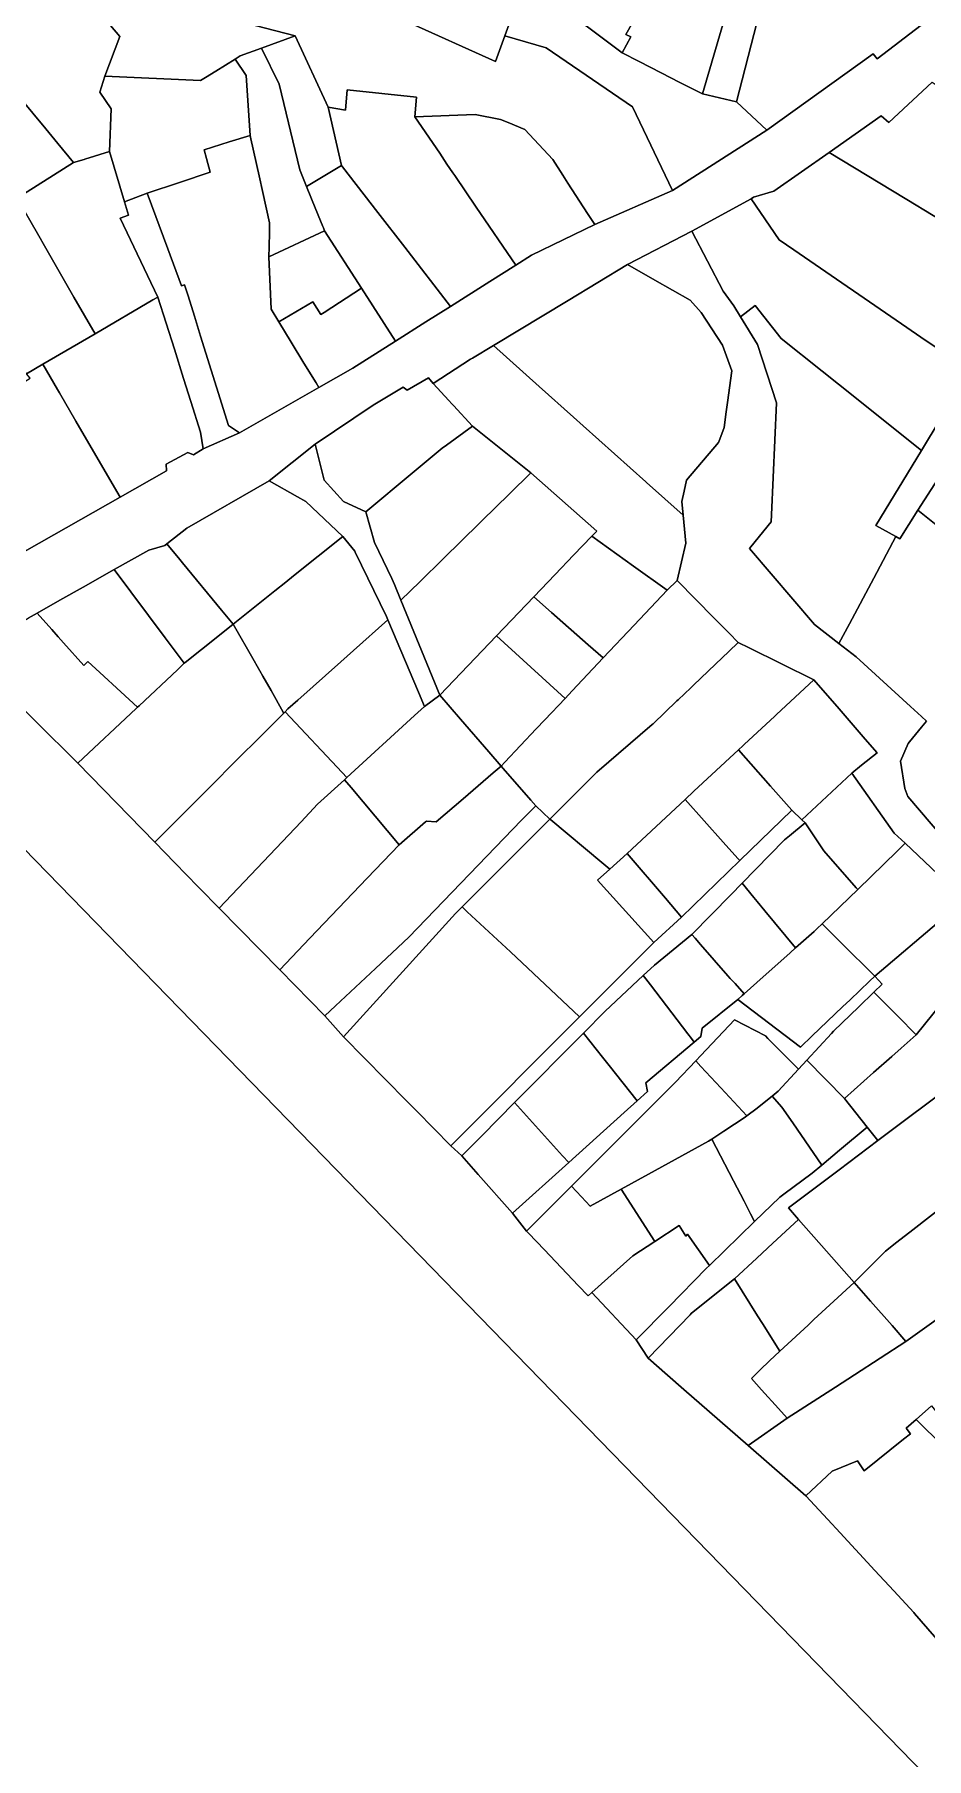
# Model space of a CAD drawing. Header units: inches. Extents: x 469449 to 472390, y 1000542 to 1004361.
# Drawn here: x 470976.1 to 471127.1, y 1001167.9 to 1001459.7 of the extents above; entities that cross this region are included whole.
import ezdxf

# ---------------------------------------------------------------- set-up
doc = ezdxf.new("R2010")
doc.units = ezdxf.units.IN
doc.header["$MEASUREMENT"] = 0
doc.layers.add('Gulele_10_07_New_Parcel', color=7, linetype='Continuous')

msp = doc.modelspace()

# ---------------------------------------------------------------- linework, layer by layer
at = {"layer": 'Gulele_10_07_New_Parcel'}
for points in [[(471342.89, 1000998.27), (471292.88, 1001049.45), (471210.78, 1001089.93), (471165.4, 1001125.5), (470872.58, 1001426.49), (470760.13, 1001545.32)], [(471063.44, 1001465.69), (471075.58, 1001456.53), (471078.44, 1001455.08), (471082.16, 1001453.18), (471085.35, 1001451.56), (471089.17, 1001449.61), (471094.92, 1001448.29), (471100.02, 1001443.48), (471084.09, 1001433.26), (471077.3, 1001447.43), (471062.71, 1001457.38), (471055.71, 1001459.46), (471059.48, 1001469.92)], [(471003.47, 1001463.79), (471020.25, 1001459.44), (471014.57, 1001457.36), (471010.97, 1001456.04), (471010.09, 1001455.49), (471006.8, 1001453.46), (471005.06, 1001452.38), (471004.26, 1001451.89), (470988.06, 1001452.6), (470990.59, 1001459.31), (470982.64, 1001468.76)], [(471100.35, 1001469.38), (471094.92, 1001448.29), (471089.17, 1001449.61), (471094.22, 1001467.02)], [(471038.84, 1001461.96), (471054.14, 1001455.08), (471055.71, 1001459.46), (471062.71, 1001457.38), (471077.3, 1001447.43), (471084.09, 1001433.26), (471070.92, 1001427.52), (471069.72, 1001429.37), (471066.4, 1001434.52), (471065.53, 1001435.87), (471063.83, 1001438.51), (471059.11, 1001443.6), (471056.27, 1001444.77), (471054.97, 1001445.3), (471050.7, 1001446.13), (471040.51, 1001445.72), (471040.8, 1001449.08), (471029.03, 1001450.28), (471028.74, 1001446.84), (471025.84, 1001447.38), (471020.25, 1001459.44), (471003.47, 1001463.79)], [(470974.83, 1001372.38), (470990.62, 1001381.37), (470998.46, 1001385.83), (470998.42, 1001386.95), (471002.11, 1001388.9), (471003.02, 1001388.52), (471004.68, 1001389.56), (471010.85, 1001392.25), (471024.27, 1001399.91), (471030.03, 1001403.2), (471031.7, 1001404.25), (471037.24, 1001407.76), (471042.38, 1001411.01), (471046.54, 1001413.64), (471053.19, 1001417.85), (471057.57, 1001420.62), (471060.23, 1001422.3), (471070.92, 1001427.52), (471084.09, 1001433.26), (471100.02, 1001443.48), (471118.04, 1001456.41), (471118.7, 1001455.54), (471126.16, 1001461.22)], [(471128.03, 1001451.62), (471120.68, 1001444.74), (471119.4, 1001445.87), (471110.61, 1001439.71), (471101.23, 1001433.14), (471097.8, 1001432.11), (471097.37, 1001431.87), (471087.34, 1001426.38), (471076.45, 1001420.72), (471066.42, 1001414.67), (471053.78, 1001407.04), (471050.26, 1001404.91), (471049.93, 1001404.7), (471043.58, 1001400.6), (471042.8, 1001401.56), (471039.18, 1001399.49), (471038.54, 1001399.95), (471033.45, 1001396.94), (471023.64, 1001390.31), (471015.83, 1001384.12), (471001.94, 1001376.13), (470998.54, 1001373.44), (470998.19, 1001373.16), (470995.49, 1001372.4), (470989.63, 1001369.1), (470984.4, 1001366.14), (470980.46, 1001363.92), (470976.58, 1001361.72), (470975.05, 1001360.86)], [(471134.45, 1001312.37), (471123.43, 1001322.79), (471121.6, 1001324.51), (471114.43, 1001334.63), (471116.08, 1001335.98), (471118.69, 1001338.11), (471116.7, 1001340.41), (471112.27, 1001345.52), (471108, 1001350.46), (471097.05, 1001355.86), (471095.2, 1001356.77), (471093.67, 1001358.32), (471091.15, 1001360.87), (471084.88, 1001367.23), (471086.33, 1001373.6), (471085.88, 1001378.3), (471085.66, 1001380.6), (471086.05, 1001382.35), (471086.47, 1001384.24), (471091.84, 1001390.59), (471091.93, 1001390.7), (471092.81, 1001393.17), (471093.18, 1001395.82), (471093.39, 1001397.36), (471094.12, 1001402.72), (471092.53, 1001407.11), (471088.96, 1001412.62), (471087.08, 1001414.71), (471081.09, 1001418.1), (471076.45, 1001420.72), (471087.34, 1001426.38), (471092.64, 1001416.2), (471094.48, 1001413.72), (471095.6, 1001411.88), (471098.44, 1001407.21), (471101.7, 1001397.33), (471100.83, 1001378.35), (471100.78, 1001377.17), (471098.09, 1001373.87), (471097.1, 1001372.67), (471108.13, 1001359.79), (471112.23, 1001356.6), (471115.13, 1001354.35), (471124.37, 1001345.91), (471126.23, 1001344.22), (471127.07, 1001343.45), (471126.21, 1001342.41), (471124.18, 1001339.93), (471123.95, 1001339.65), (471122.68, 1001336.68), (471123.38, 1001332.04), (471123.88, 1001330.7), (471133.43, 1001319.52)], [(471127.07, 1001343.45), (471126.23, 1001344.22), (471124.37, 1001345.91), (471115.13, 1001354.35), (471112.23, 1001356.6), (471114.02, 1001359.95), (471118.14, 1001367.67), (471121.88, 1001374.68), (471122.52, 1001374.33), (471125.61, 1001379.14), (471128.69, 1001376.7)], [(470971.56, 1001348.19), (470976.31, 1001343.48), (470983.5, 1001336.37), (470996.5, 1001322.98), (470999.9, 1001319.47), (471003.84, 1001315.42), (471004.07, 1001315.19), (471007.38, 1001311.8), (471017.63, 1001301.37), (471025.29, 1001293.56), (471028.42, 1001290.04), (471039.08, 1001279.21), (471040.81, 1001277.45), (471046.59, 1001271.58), (471048.45, 1001269.87), (471051.2, 1001266.76), (471057.02, 1001260.2), (471059.4, 1001257.17), (471059.74, 1001256.81), (471062.42, 1001253.99), (471068.15, 1001247.94), (471069.8, 1001246.2), (471070.44, 1001246.77), (471077.96, 1001238.75), (471079.97, 1001235.64), (471083.26, 1001232.76), (471086, 1001230.37), (471090.36, 1001226.55), (471096.87, 1001220.85), (471106.63, 1001212.34), (471110.34, 1001208.33), (471112.42, 1001206.09), (471118.29, 1001199.74), (471121.5, 1001196.26), (471124.9, 1001192.59), (471125.04, 1001192.44), (471130.67, 1001185.93)], [(471133.43, 1001319.52), (471123.88, 1001330.7), (471123.38, 1001332.04), (471122.68, 1001336.68), (471123.95, 1001339.65), (471124.18, 1001339.93), (471126.21, 1001342.41), (471127.07, 1001343.45)], [(471127.9, 1001227.59), (471125.28, 1001225.27), (471123.61, 1001223.79), (471124.35, 1001222.87), (471123.18, 1001221.93), (471116.51, 1001216.57), (471115.38, 1001218.27), (471111.07, 1001216.5), (471106.63, 1001212.34), (471096.87, 1001220.85), (471103.49, 1001225.51), (471111.64, 1001230.77), (471114.86, 1001232.85), (471123.58, 1001238.48), (471135.79, 1001247.22)]]:
    msp.add_lwpolyline(points, dxfattribs=at)
for points in [[(471089.32, 1001475.72), (471083.95, 1001466.19), (471083.18, 1001466.54), (471080.71, 1001467.68), (471076.2, 1001459.68), (471077.03, 1001459.27), (471075.58, 1001456.53), (471063.44, 1001465.69), (471071.03, 1001481.52), (471072.62, 1001484.83), (471076.15, 1001482.9)], [(471055.71, 1001459.46), (471054.14, 1001455.08), (471038.84, 1001461.96), (471042.92, 1001471.58), (471044.73, 1001475.87), (471045.51, 1001477.7), (471061.82, 1001472.35), (471059.48, 1001469.92)], [(471094.22, 1001467.02), (471089.17, 1001449.61), (471085.35, 1001451.56), (471082.16, 1001453.18), (471078.44, 1001455.08), (471075.58, 1001456.53), (471077.03, 1001459.27), (471076.2, 1001459.68), (471080.71, 1001467.68), (471083.18, 1001466.54), (471083.95, 1001466.19), (471089.32, 1001475.72), (471094.79, 1001472.73), (471094.55, 1001471.83)], [(470984.53, 1001438.52), (470982.77, 1001437.97), (470980.1, 1001441.21), (470978.07, 1001443.67), (470971.19, 1001451.99), (470966.14, 1001458.11), (470982.64, 1001468.76), (470990.59, 1001459.31), (470988.06, 1001452.6), (470987.19, 1001449.9), (470989.14, 1001447.09), (470988.85, 1001439.87), (470984.68, 1001438.57)], [(471126.16, 1001461.22), (471118.7, 1001455.54), (471118.04, 1001456.41), (471100.02, 1001443.48), (471094.92, 1001448.29), (471100.35, 1001469.38), (471117.83, 1001467.48), (471118.03, 1001467.33), (471119.58, 1001466.16), (471123.73, 1001463.04), (471124.09, 1001462.77), (471125.14, 1001461.98)], [(470972.19, 1001431.34), (470965.52, 1001427.16), (470963.19, 1001430.61), (470951.12, 1001448.4), (470966.14, 1001458.11), (470971.19, 1001451.99), (470978.07, 1001443.67), (470980.1, 1001441.21), (470982.77, 1001437.97), (470973.19, 1001431.97)], [(471014.57, 1001457.36), (471020.25, 1001459.44), (471025.84, 1001447.38), (471028.09, 1001437.48), (471022.15, 1001433.96), (471021.01, 1001436.73), (471017.53, 1001451.28)], [(471011.96, 1001452.74), (471012.62, 1001442.58), (471009.09, 1001441.47), (471004.85, 1001440.15), (471005.23, 1001438.7), (471005.85, 1001436.39), (471000.66, 1001434.63), (470995.23, 1001432.79), (470991.36, 1001431.36), (470988.85, 1001439.87), (470989.14, 1001447.09), (470987.19, 1001449.9), (470988.06, 1001452.6), (471004.26, 1001451.89), (471005.06, 1001452.38), (471006.8, 1001453.46), (471010.09, 1001455.49)], [(471025.23, 1001426.45), (471015.8, 1001422.01), (471015.83, 1001423.71), (471015.88, 1001426.18), (471015.91, 1001427.78), (471014.77, 1001432.92), (471014.14, 1001435.76), (471012.75, 1001442), (471012.62, 1001442.58), (471011.96, 1001452.74), (471010.09, 1001455.49), (471010.97, 1001456.04), (471014.57, 1001457.36), (471017.53, 1001451.28), (471021.01, 1001436.73), (471022.15, 1001433.96), (471023.02, 1001431.84), (471024.16, 1001429.06), (471024.95, 1001427.14), (471025.04, 1001426.92)], [(471040.8, 1001449.08), (471040.51, 1001445.72), (471044.7, 1001439.55), (471045.93, 1001437.74), (471046.93, 1001436.27), (471047.26, 1001435.78), (471050.89, 1001430.45), (471057.57, 1001420.62), (471053.19, 1001417.85), (471046.54, 1001413.64), (471038.79, 1001423.66), (471034.23, 1001429.55), (471028.27, 1001437.24), (471028.09, 1001437.48), (471025.84, 1001447.38), (471028.74, 1001446.84), (471029.03, 1001450.28)], [(471131.71, 1001449.12), (471139.76, 1001443.64), (471141.84, 1001442.23), (471142.21, 1001441.98), (471150.17, 1001436.57), (471155.85, 1001432.7), (471152.59, 1001428.02), (471149.13, 1001423.06), (471148.41, 1001422.03), (471144.86, 1001418.87), (471140.92, 1001421.26), (471138.59, 1001422.68), (471135.31, 1001424.68), (471132.74, 1001426.24), (471126.31, 1001430.15), (471125.56, 1001430.61), (471110.61, 1001439.71), (471119.4, 1001445.87), (471120.68, 1001444.74), (471128.03, 1001451.62)], [(471060.23, 1001422.3), (471057.57, 1001420.62), (471050.89, 1001430.45), (471047.26, 1001435.78), (471046.93, 1001436.27), (471045.93, 1001437.74), (471044.7, 1001439.55), (471040.51, 1001445.72), (471050.7, 1001446.13), (471054.97, 1001445.3), (471056.27, 1001444.77), (471059.11, 1001443.6), (471063.83, 1001438.51), (471065.53, 1001435.87), (471066.4, 1001434.52), (471069.72, 1001429.37), (471070.92, 1001427.52)], [(471015.8, 1001422.01), (471016.16, 1001413.15), (471017.46, 1001411.02), (471019.56, 1001407.61), (471021.74, 1001404.05), (471023.78, 1001400.7), (471024.27, 1001399.91), (471010.85, 1001392.25), (471008.98, 1001393.5), (471006.95, 1001400), (471004.25, 1001408.61), (471003.19, 1001411.99), (471002.12, 1001415.41), (471001.53, 1001417.29), (471001.03, 1001417.12), (470998.71, 1001423.4), (470995.23, 1001432.79), (471000.66, 1001434.63), (471005.85, 1001436.39), (471005.23, 1001438.7), (471004.85, 1001440.15), (471009.09, 1001441.47), (471012.62, 1001442.58), (471012.75, 1001442), (471014.14, 1001435.76), (471014.77, 1001432.92), (471015.91, 1001427.78), (471015.88, 1001426.18), (471015.83, 1001423.71)], [(470996.18, 1001414.73), (470986.4, 1001409.03), (470982.82, 1001415.23), (470978.08, 1001423.48), (470976.63, 1001425.99), (470973.19, 1001431.97), (470982.77, 1001437.97), (470984.53, 1001438.52), (470984.68, 1001438.57), (470988.85, 1001439.87), (470991.36, 1001431.36), (470992.04, 1001429.06), (470990.67, 1001428.6), (470997.01, 1001415.21)], [(471042.38, 1001411.01), (471037.24, 1001407.76), (471031.49, 1001416.71), (471025.23, 1001426.45), (471025.04, 1001426.92), (471024.95, 1001427.14), (471024.16, 1001429.06), (471023.02, 1001431.84), (471022.15, 1001433.96), (471028.09, 1001437.48), (471028.27, 1001437.24), (471034.23, 1001429.55), (471038.79, 1001423.66), (471046.54, 1001413.64)], [(471143.61, 1001416.8), (471134.4, 1001402.75), (471129.51, 1001406.11), (471126.11, 1001408.44), (471123.7, 1001410.1), (471104.6, 1001423.21), (471102.12, 1001424.91), (471097.37, 1001431.87), (471097.8, 1001432.11), (471101.23, 1001433.14), (471110.61, 1001439.71), (471125.56, 1001430.61), (471126.31, 1001430.15), (471132.74, 1001426.24), (471135.31, 1001424.68), (471138.59, 1001422.68), (471140.92, 1001421.26), (471144.86, 1001418.87)], [(470986.4, 1001409.03), (470977.55, 1001403.87), (470974.79, 1001402.26), (470972.86, 1001404.83), (470968.32, 1001402.1), (470964.48, 1001408.81), (470961.47, 1001414.06), (470960.22, 1001416.24), (470959.75, 1001417.07), (470959.57, 1001417.39), (470957.02, 1001421.83), (470965.52, 1001427.16), (470972.19, 1001431.34), (470973.19, 1001431.97), (470976.63, 1001425.99), (470978.08, 1001423.48), (470982.82, 1001415.23)], [(470998.71, 1001423.4), (471001.03, 1001417.12), (471001.53, 1001417.29), (471002.12, 1001415.41), (471003.19, 1001411.99), (471004.25, 1001408.61), (471006.95, 1001400), (471008.98, 1001393.5), (471010.85, 1001392.25), (471004.68, 1001389.56), (471004.26, 1001392.38), (471002.62, 1001397.54), (471001.38, 1001401.46), (470999.81, 1001406.4), (470997.01, 1001415.21), (470990.67, 1001428.6), (470992.04, 1001429.06), (470991.36, 1001431.36), (470995.23, 1001432.79)], [(471104.6, 1001423.21), (471123.7, 1001410.1), (471126.11, 1001408.44), (471129.51, 1001406.11), (471134.4, 1001402.75), (471134.1, 1001402.3), (471132.55, 1001399.75), (471126.21, 1001389.28), (471112.17, 1001400.46), (471109.39, 1001402.68), (471102.44, 1001408.22), (471098.05, 1001413.81), (471095.6, 1001411.88), (471094.48, 1001413.72), (471092.64, 1001416.2), (471087.34, 1001426.38), (471097.37, 1001431.87), (471102.12, 1001424.91)], [(471031.49, 1001416.71), (471025.15, 1001412.63), (471024.61, 1001412.28), (471023.25, 1001414.39), (471017.46, 1001411.02), (471016.16, 1001413.15), (471015.8, 1001422.01), (471025.23, 1001426.45)], [(471085.66, 1001380.6), (471085.88, 1001378.3), (471079.68, 1001383.85), (471079.58, 1001383.94), (471068.96, 1001393.44), (471067.36, 1001394.88), (471061.55, 1001400.09), (471053.78, 1001407.04), (471066.42, 1001414.67), (471076.45, 1001420.72), (471081.09, 1001418.1), (471087.08, 1001414.71), (471088.96, 1001412.62), (471092.53, 1001407.11), (471094.12, 1001402.72), (471093.39, 1001397.36), (471093.18, 1001395.82), (471092.81, 1001393.17), (471091.93, 1001390.7), (471091.84, 1001390.59), (471086.47, 1001384.24), (471086.05, 1001382.35)], [(471183.31, 1001413.2), (471174.76, 1001411.15), (471172.21, 1001413.63), (471145.77, 1001411.89), (471137.52, 1001398.33), (471132.69, 1001390.39), (471130.25, 1001386.38), (471130.09, 1001386.13), (471125.61, 1001379.14), (471122.52, 1001374.33), (471121.88, 1001374.68), (471118.49, 1001376.55), (471126.21, 1001389.28), (471132.55, 1001399.75), (471134.1, 1001402.3), (471134.4, 1001402.75), (471143.61, 1001416.8), (471144.86, 1001418.87), (471163.94, 1001419.35), (471171.72, 1001419.77), (471175.18, 1001421.4), (471176.53, 1001422.67)], [(471004.68, 1001389.56), (471003.02, 1001388.52), (471002.11, 1001388.9), (470998.42, 1001386.95), (470998.46, 1001385.83), (470990.62, 1001381.37), (470985.36, 1001390.42), (470983.16, 1001394.22), (470980.38, 1001399), (470980.03, 1001399.6), (470977.55, 1001403.87), (470986.4, 1001409.03), (470996.18, 1001414.73), (470997.01, 1001415.21), (470999.81, 1001406.4), (471001.38, 1001401.46), (471002.62, 1001397.54), (471004.26, 1001392.38)], [(471031.49, 1001416.71), (471037.24, 1001407.76), (471031.7, 1001404.25), (471030.03, 1001403.2), (471024.27, 1001399.91), (471023.78, 1001400.7), (471021.74, 1001404.05), (471019.56, 1001407.61), (471017.46, 1001411.02), (471023.25, 1001414.39), (471024.61, 1001412.28), (471025.15, 1001412.63)], [(471114.02, 1001359.95), (471112.23, 1001356.6), (471108.13, 1001359.79), (471097.1, 1001372.67), (471098.09, 1001373.87), (471100.78, 1001377.17), (471100.83, 1001378.35), (471101.7, 1001397.33), (471098.44, 1001407.21), (471095.6, 1001411.88), (471098.05, 1001413.81), (471102.44, 1001408.22), (471109.39, 1001402.68), (471112.17, 1001400.46), (471126.21, 1001389.28), (471118.49, 1001376.55), (471121.88, 1001374.68), (471118.14, 1001367.67)], [(471084.88, 1001367.23), (471083.17, 1001365.61), (471077.46, 1001369.71), (471070.43, 1001374.75), (471071.28, 1001375.6), (471060.1, 1001385.46), (471050.24, 1001393.4), (471047.02, 1001396.87), (471046.76, 1001397.16), (471046.25, 1001397.71), (471043.58, 1001400.6), (471049.93, 1001404.7), (471050.26, 1001404.91), (471053.78, 1001407.04), (471061.55, 1001400.09), (471067.36, 1001394.88), (471068.96, 1001393.44), (471079.58, 1001383.94), (471079.68, 1001383.85), (471085.88, 1001378.3), (471086.33, 1001373.6)], [(470970.03, 1001369.64), (470963.95, 1001366.18), (470964.22, 1001372.84), (470964.49, 1001379.69), (470964.51, 1001380.36), (470961.9, 1001385.61), (470959.03, 1001391.38), (470975.39, 1001401.48), (470974.79, 1001402.26), (470977.55, 1001403.87), (470980.03, 1001399.6), (470980.38, 1001399), (470983.16, 1001394.22), (470985.36, 1001390.42), (470990.62, 1001381.37), (470974.83, 1001372.38)], [(471043.58, 1001400.6), (471046.25, 1001397.71), (471046.76, 1001397.16), (471047.02, 1001396.87), (471050.24, 1001393.4), (471045.85, 1001390.16), (471045.13, 1001389.64), (471044.78, 1001389.35), (471040.04, 1001385.42), (471032.18, 1001378.9), (471028.43, 1001380.6), (471025.18, 1001384.21), (471023.64, 1001390.31), (471033.45, 1001396.94), (471038.54, 1001399.95), (471039.18, 1001399.49), (471042.8, 1001401.56)], [(471150.39, 1001366.68), (471146.93, 1001362.23), (471146.46, 1001362.6), (471137.35, 1001369.82), (471136.75, 1001370.3), (471135.63, 1001371.19), (471128.69, 1001376.7), (471125.61, 1001379.14), (471130.09, 1001386.13), (471130.25, 1001386.38), (471132.69, 1001390.39), (471137.52, 1001398.33), (471162.54, 1001382.26), (471161.14, 1001380.46), (471159.52, 1001378.39), (471158.27, 1001376.78), (471152.59, 1001369.49), (471151.73, 1001368.39)], [(471041.34, 1001367.05), (471038.15, 1001363.92), (471037.06, 1001366.6), (471036.59, 1001367.57), (471033.66, 1001373.67), (471032.18, 1001378.9), (471040.04, 1001385.42), (471044.78, 1001389.35), (471045.13, 1001389.64), (471045.85, 1001390.16), (471050.24, 1001393.4), (471060.1, 1001385.46), (471056.51, 1001381.94), (471056.05, 1001381.49), (471054.61, 1001380.07), (471051.44, 1001376.96), (471045.35, 1001370.99)], [(471032.18, 1001378.9), (471033.66, 1001373.67), (471036.59, 1001367.57), (471037.06, 1001366.6), (471038.15, 1001363.92), (471044.7, 1001347.83), (471042.15, 1001345.94), (471041.11, 1001348.37), (471035.91, 1001360.6), (471035.68, 1001361.15), (471030.41, 1001372.07), (471030.32, 1001372.24), (471028.31, 1001374.71), (471022.07, 1001380.64), (471020.66, 1001381.42), (471015.83, 1001384.12), (471023.64, 1001390.31), (471025.18, 1001384.21), (471028.43, 1001380.6)], [(471054.29, 1001357.87), (471044.7, 1001347.83), (471038.15, 1001363.92), (471041.34, 1001367.05), (471045.35, 1001370.99), (471051.44, 1001376.96), (471054.61, 1001380.07), (471056.05, 1001381.49), (471056.51, 1001381.94), (471060.1, 1001385.46), (471071.28, 1001375.6), (471070.43, 1001374.75), (471067.34, 1001371.53), (471064.21, 1001368.25), (471060.61, 1001364.48)], [(471016.8, 1001365.5), (471009.77, 1001359.89), (471007.81, 1001362.26), (471001.19, 1001370.24), (471000.73, 1001370.8), (470998.54, 1001373.44), (471001.94, 1001376.13), (471015.83, 1001384.12), (471020.66, 1001381.42), (471022.07, 1001380.64), (471028.31, 1001374.71), (471019.97, 1001368.04), (471018.67, 1001367)], [(471001.61, 1001353.36), (471001.48, 1001353.24), (470998.24, 1001357.58), (470989.63, 1001369.1), (470995.49, 1001372.4), (470998.19, 1001373.16), (470998.54, 1001373.44), (471000.73, 1001370.8), (471001.19, 1001370.24), (471007.81, 1001362.26), (471009.77, 1001359.89), (471007.14, 1001357.78)], [(471018.54, 1001345.03), (471018.33, 1001344.82), (471018.24, 1001344.97), (471016.17, 1001348.62), (471014.78, 1001351.06), (471014.28, 1001351.95), (471012.87, 1001354.43), (471010.22, 1001359.09), (471009.77, 1001359.89), (471016.8, 1001365.5), (471018.67, 1001367), (471019.97, 1001368.04), (471028.31, 1001374.71), (471030.32, 1001372.24), (471030.41, 1001372.07), (471035.68, 1001361.15), (471035.91, 1001360.6), (471030.11, 1001355.42), (471027.98, 1001353.52), (471020.7, 1001347.01), (471019.03, 1001345.52)], [(471077.58, 1001359.69), (471072.36, 1001354.15), (471069.83, 1001356.37), (471063.63, 1001361.83), (471060.61, 1001364.48), (471064.21, 1001368.25), (471067.34, 1001371.53), (471070.43, 1001374.75), (471077.46, 1001369.71), (471083.17, 1001365.61)], [(470998.24, 1001357.58), (471001.48, 1001353.24), (471000.33, 1001352.16), (470993.84, 1001346.07), (470993.55, 1001345.81), (470990.73, 1001348.42), (470987.2, 1001351.69), (470985.19, 1001353.56), (470984.51, 1001352.88), (470981.07, 1001356.71), (470980.15, 1001357.74), (470979.06, 1001358.95), (470976.58, 1001361.72), (470980.46, 1001363.92), (470984.4, 1001366.14), (470989.63, 1001369.1)], [(471067.09, 1001348.56), (471065.91, 1001347.31), (471063.32, 1001349.67), (471054.29, 1001357.87), (471060.61, 1001364.48), (471063.63, 1001361.83), (471069.83, 1001356.37), (471072.36, 1001354.15)], [(471071.26, 1001334.81), (471063.33, 1001326.89), (471060.95, 1001329.13), (471060.14, 1001330.07), (471055.45, 1001335.46), (471055.11, 1001335.85), (471055.73, 1001336.51), (471061.04, 1001342.14), (471062.47, 1001343.65), (471065.91, 1001347.31), (471067.09, 1001348.56), (471072.36, 1001354.15), (471077.58, 1001359.69), (471083.17, 1001365.61), (471084.88, 1001367.23), (471091.15, 1001360.87), (471093.67, 1001358.32), (471095.2, 1001356.77), (471093.6, 1001355.23), (471091.36, 1001353.1), (471087.65, 1001349.55), (471087.19, 1001349.11), (471085.04, 1001347.06), (471084.84, 1001346.87), (471080.8, 1001343), (471080.66, 1001342.87)], [(470981.07, 1001356.71), (470984.51, 1001352.88), (470985.19, 1001353.56), (470987.2, 1001351.69), (470990.73, 1001348.42), (470993.55, 1001345.81), (470993.34, 1001345.61), (470983.5, 1001336.37), (470976.31, 1001343.48), (470971.56, 1001348.19), (470969.71, 1001350.03), (470966.45, 1001353.25), (470974.5, 1001360.55), (470975.05, 1001360.86), (470976.58, 1001361.72), (470979.06, 1001358.95), (470980.15, 1001357.74)], [(471005.73, 1001332.21), (470996.5, 1001322.98), (470983.5, 1001336.37), (470993.34, 1001345.61), (470993.55, 1001345.81), (470993.84, 1001346.07), (471000.33, 1001352.16), (471001.48, 1001353.24), (471001.61, 1001353.36), (471007.14, 1001357.78), (471009.77, 1001359.89), (471010.22, 1001359.09), (471012.87, 1001354.43), (471014.28, 1001351.95), (471014.78, 1001351.06), (471016.17, 1001348.62), (471018.24, 1001344.97), (471018.33, 1001344.82), (471014.31, 1001340.79), (471010.45, 1001336.94)], [(471040.46, 1001344.4), (471029, 1001333.92), (471028.2, 1001334.77), (471018.54, 1001345.03), (471019.03, 1001345.52), (471020.7, 1001347.01), (471027.98, 1001353.52), (471030.11, 1001355.42), (471035.91, 1001360.6), (471041.11, 1001348.37), (471042.15, 1001345.94)], [(471055.73, 1001336.51), (471055.11, 1001335.85), (471053.01, 1001338.27), (471048.21, 1001343.79), (471044.7, 1001347.83), (471054.29, 1001357.87), (471063.32, 1001349.67), (471065.91, 1001347.31), (471062.47, 1001343.65), (471061.04, 1001342.14)], [(471076.4, 1001321.08), (471073.49, 1001318.43), (471072.15, 1001319.54), (471063.5, 1001326.75), (471063.33, 1001326.89), (471071.26, 1001334.81), (471080.66, 1001342.87), (471080.8, 1001343), (471084.84, 1001346.87), (471085.04, 1001347.06), (471087.19, 1001349.11), (471087.65, 1001349.55), (471091.36, 1001353.1), (471093.6, 1001355.23), (471095.2, 1001356.77), (471097.05, 1001355.86), (471108, 1001350.46), (471101.7, 1001344.6), (471101.4, 1001344.31), (471096.2, 1001339.48), (471096, 1001339.3), (471095.23, 1001338.58), (471093, 1001336.5), (471087.7, 1001331.58), (471086.24, 1001330.22)], [(471114.43, 1001334.63), (471105.98, 1001326.76), (471104.28, 1001328.41), (471100.68, 1001332.46), (471095.23, 1001338.58), (471096, 1001339.3), (471096.2, 1001339.48), (471101.4, 1001344.31), (471101.7, 1001344.6), (471108, 1001350.46), (471112.27, 1001345.52), (471116.7, 1001340.41), (471118.69, 1001338.11), (471116.08, 1001335.98)], [(471048.65, 1001330.29), (471044.12, 1001326.41), (471042.49, 1001326.55), (471042.31, 1001326.39), (471037.84, 1001322.51), (471029.72, 1001332.21), (471028.59, 1001333.55), (471029, 1001333.92), (471040.46, 1001344.4), (471042.15, 1001345.94), (471044.7, 1001347.83), (471048.21, 1001343.79), (471053.01, 1001338.27), (471055.11, 1001335.85), (471053.76, 1001334.69), (471050.38, 1001331.79)], [(471021.25, 1001326.44), (471007.38, 1001311.8), (471004.07, 1001315.19), (471003.84, 1001315.42), (470999.9, 1001319.47), (470996.5, 1001322.98), (471005.73, 1001332.21), (471010.45, 1001336.94), (471014.31, 1001340.79), (471018.33, 1001344.82), (471018.54, 1001345.03), (471028.2, 1001334.77), (471029, 1001333.92), (471028.59, 1001333.55), (471024.04, 1001329.38)], [(471104.28, 1001328.41), (471095.47, 1001319.85), (471095.13, 1001320.23), (471092.67, 1001323), (471086.24, 1001330.22), (471087.7, 1001331.58), (471093, 1001336.5), (471095.23, 1001338.58), (471100.68, 1001332.46)], [(471058.54, 1001326.68), (471039.45, 1001306.88), (471033.86, 1001301.62), (471027.08, 1001295.25), (471025.29, 1001293.56), (471017.63, 1001301.37), (471022.74, 1001306.72), (471032.44, 1001316.87), (471037.84, 1001322.51), (471042.31, 1001326.39), (471042.49, 1001326.55), (471044.12, 1001326.41), (471048.65, 1001330.29), (471050.38, 1001331.79), (471053.76, 1001334.69), (471055.11, 1001335.85), (471055.45, 1001335.46), (471060.14, 1001330.07), (471060.95, 1001329.13)], [(471022.74, 1001306.72), (471017.63, 1001301.37), (471007.38, 1001311.8), (471021.25, 1001326.44), (471024.04, 1001329.38), (471028.59, 1001333.55), (471029.72, 1001332.21), (471037.84, 1001322.51), (471032.44, 1001316.87)], [(471122.08, 1001321.47), (471115.42, 1001314.99), (471115.18, 1001315.26), (471109.68, 1001321.51), (471108.88, 1001322.71), (471106.54, 1001326.22), (471105.98, 1001326.76), (471114.43, 1001334.63), (471121.6, 1001324.51), (471123.43, 1001322.79)], [(471095.47, 1001319.85), (471085.61, 1001310.27), (471082.88, 1001313.47), (471076.4, 1001321.08), (471086.24, 1001330.22), (471092.67, 1001323), (471095.13, 1001320.23)], [(471063.33, 1001326.89), (471048.48, 1001312.05), (471047.35, 1001310.93), (471028.42, 1001290.04), (471025.29, 1001293.56), (471027.08, 1001295.25), (471033.86, 1001301.62), (471039.45, 1001306.88), (471058.54, 1001326.68), (471060.95, 1001329.13)], [(471105.98, 1001326.76), (471106.54, 1001326.22), (471103.87, 1001324.03), (471103.04, 1001323.36), (471098.15, 1001318.37), (471095.85, 1001316.02), (471093.95, 1001314.08), (471087.36, 1001307.35), (471081.05, 1001302.16), (471079.14, 1001300.4), (471072.68, 1001294.39), (471069, 1001290.67), (471057.36, 1001278.89), (471051.9, 1001273.36), (471048.45, 1001269.87), (471046.59, 1001271.58), (471068.37, 1001293.42), (471080.93, 1001306.01), (471085.61, 1001310.27), (471095.47, 1001319.85), (471104.28, 1001328.41)], [(471080.93, 1001306.01), (471068.37, 1001293.42), (471056.65, 1001304.4), (471049.37, 1001311.21), (471048.48, 1001312.05), (471063.33, 1001326.89), (471063.5, 1001326.75), (471072.15, 1001319.54), (471073.49, 1001318.43), (471071.42, 1001316.55)], [(471108.06, 1001307.88), (471104.91, 1001305.07), (471099.7, 1001311.37), (471098.4, 1001312.95), (471097.87, 1001313.59), (471095.85, 1001316.02), (471098.15, 1001318.37), (471103.04, 1001323.36), (471103.87, 1001324.03), (471106.54, 1001326.22), (471108.88, 1001322.71), (471109.68, 1001321.51), (471115.18, 1001315.26), (471115.42, 1001314.99), (471109.41, 1001309.16), (471108.57, 1001308.34)], [(471082.88, 1001313.47), (471085.61, 1001310.27), (471080.93, 1001306.01), (471071.42, 1001316.55), (471073.49, 1001318.43), (471076.4, 1001321.08)], [(471129.89, 1001310.1), (471118.29, 1001300.28), (471112.64, 1001305.93), (471112.02, 1001306.55), (471110.43, 1001308.13), (471109.41, 1001309.16), (471115.42, 1001314.99), (471122.08, 1001321.47), (471123.43, 1001322.79), (471134.45, 1001312.37)], [(471098.33, 1001299.2), (471096.18, 1001297.29), (471094.66, 1001299.03), (471093.86, 1001299.93), (471093.47, 1001300.38), (471088.83, 1001305.67), (471087.9, 1001306.72), (471087.36, 1001307.35), (471093.95, 1001314.08), (471095.85, 1001316.02), (471097.87, 1001313.59), (471098.4, 1001312.95), (471099.7, 1001311.37), (471104.91, 1001305.07), (471104.01, 1001304.27)], [(471068.37, 1001293.42), (471046.59, 1001271.58), (471040.81, 1001277.45), (471039.08, 1001279.21), (471028.42, 1001290.04), (471047.35, 1001310.93), (471048.48, 1001312.05), (471049.37, 1001311.21), (471056.65, 1001304.4)], [(471129.51, 1001295.62), (471125.29, 1001290.38), (471122.19, 1001293.51), (471120.1, 1001295.63), (471118.61, 1001297.13), (471118.16, 1001297.58), (471119.56, 1001298.94), (471118.29, 1001300.28), (471129.89, 1001310.1), (471134.45, 1001312.37), (471135.06, 1001311.63), (471137.35, 1001308.87), (471138.31, 1001306.84), (471138.62, 1001301.43), (471138.31, 1001301.38), (471134.78, 1001300.83), (471133.56, 1001300.64), (471131.71, 1001298.34), (471129.95, 1001296.16)], [(471107.7, 1001290.19), (471105.71, 1001288.29), (471095.14, 1001296.36), (471095.89, 1001297.03), (471096.18, 1001297.29), (471098.33, 1001299.2), (471104.01, 1001304.27), (471104.91, 1001305.07), (471108.06, 1001307.88), (471108.57, 1001308.34), (471109.41, 1001309.16), (471110.43, 1001308.13), (471112.02, 1001306.55), (471112.64, 1001305.93), (471118.29, 1001300.28), (471117.42, 1001299.46), (471114.13, 1001296.32), (471112.86, 1001295.11)], [(471088.85, 1001290.06), (471087.76, 1001289.15), (471087.29, 1001289.76), (471086.69, 1001290.54), (471080.35, 1001298.82), (471079.57, 1001299.83), (471079.14, 1001300.4), (471081.05, 1001302.16), (471087.36, 1001307.35), (471087.9, 1001306.72), (471088.83, 1001305.67), (471093.47, 1001300.38), (471093.86, 1001299.93), (471094.66, 1001299.03), (471096.18, 1001297.29), (471095.89, 1001297.03), (471095.14, 1001296.36), (471089.09, 1001291.51)], [(471118.16, 1001297.58), (471115.58, 1001295.09), (471111.33, 1001290.98), (471110.96, 1001290.58), (471106.81, 1001286.09), (471105.41, 1001284.56), (471102.63, 1001287.34), (471100.23, 1001289.74), (471099.79, 1001290.18), (471094.56, 1001292.91), (471088.86, 1001286.87), (471088.02, 1001285.97), (471084.61, 1001282.35), (471066.99, 1001264.75), (471059.4, 1001257.17), (471057.02, 1001260.2), (471066.52, 1001268.75), (471075.93, 1001277.21), (471078.13, 1001279.19), (471079.87, 1001280.76), (471079.55, 1001282.25), (471087.76, 1001289.15), (471088.85, 1001290.06), (471089.09, 1001291.51), (471095.14, 1001296.36), (471105.71, 1001288.29), (471107.7, 1001290.19), (471112.86, 1001295.11), (471114.13, 1001296.32), (471117.42, 1001299.46), (471118.29, 1001300.28), (471119.56, 1001298.94)], [(471079.87, 1001280.76), (471078.13, 1001279.19), (471073.38, 1001285.16), (471072.24, 1001286.59), (471069, 1001290.67), (471072.68, 1001294.39), (471079.14, 1001300.4), (471079.57, 1001299.83), (471080.35, 1001298.82), (471086.69, 1001290.54), (471087.29, 1001289.76), (471087.76, 1001289.15), (471079.55, 1001282.25)], [(471132.29, 1001282.6), (471118.83, 1001272.46), (471117.03, 1001274.72), (471113.17, 1001279.59), (471118.11, 1001283.99), (471121.2, 1001286.73), (471122.75, 1001288.12), (471125.29, 1001290.38), (471129.51, 1001295.62), (471129.95, 1001296.16), (471131.71, 1001298.34), (471133.56, 1001300.64), (471134.78, 1001300.83), (471138.31, 1001301.38), (471138.62, 1001301.43), (471138.67, 1001300.41), (471138.92, 1001296.01), (471135.49, 1001284.75)], [(471118.11, 1001283.99), (471113.17, 1001279.59), (471106.81, 1001286.09), (471110.96, 1001290.58), (471111.33, 1001290.98), (471115.58, 1001295.09), (471118.16, 1001297.58), (471118.61, 1001297.13), (471120.1, 1001295.63), (471122.19, 1001293.51), (471125.29, 1001290.38), (471122.75, 1001288.12), (471121.2, 1001286.73)], [(471096.9, 1001276.82), (471096.67, 1001276.64), (471092.27, 1001281.38), (471088.89, 1001285.03), (471088.02, 1001285.97), (471088.86, 1001286.87), (471094.56, 1001292.91), (471099.79, 1001290.18), (471100.23, 1001289.74), (471102.63, 1001287.34), (471105.41, 1001284.56), (471101.98, 1001280.81), (471100.97, 1001280.01), (471098.16, 1001277.8)], [(471075.93, 1001277.21), (471066.52, 1001268.75), (471065.46, 1001269.92), (471057.36, 1001278.89), (471069, 1001290.67), (471072.24, 1001286.59), (471073.38, 1001285.16), (471078.13, 1001279.19)], [(471075.42, 1001264.25), (471070.17, 1001261.35), (471068.69, 1001262.94), (471067.85, 1001263.83), (471066.99, 1001264.75), (471084.61, 1001282.35), (471088.02, 1001285.97), (471088.89, 1001285.03), (471092.27, 1001281.38), (471096.67, 1001276.64), (471096.4, 1001276.42), (471092.78, 1001274.07), (471090.71, 1001272.74), (471090.18, 1001272.39), (471080, 1001266.78)], [(471112.34, 1001270.83), (471109.34, 1001268.34), (471104.45, 1001275.45), (471102.59, 1001278.15), (471100.97, 1001280.01), (471101.98, 1001280.81), (471105.41, 1001284.56), (471106.81, 1001286.09), (471113.17, 1001279.59), (471117.03, 1001274.72)], [(471102.23, 1001262.92), (471097.98, 1001258.78), (471097.29, 1001260.1), (471096.19, 1001262.21), (471094.4, 1001265.65), (471093.67, 1001267.05), (471090.71, 1001272.74), (471092.78, 1001274.07), (471096.4, 1001276.42), (471096.67, 1001276.64), (471096.9, 1001276.82), (471098.16, 1001277.8), (471100.97, 1001280.01), (471102.59, 1001278.15), (471104.45, 1001275.45), (471109.34, 1001268.34), (471107.69, 1001266.97), (471102.91, 1001263.43)], [(471115, 1001248.64), (471114.8, 1001248.46), (471110.14, 1001253.75), (471105.41, 1001259.12), (471103.7, 1001261.07), (471112.28, 1001267.53), (471118.83, 1001272.46), (471132.29, 1001282.6), (471134.75, 1001278.41), (471140.27, 1001269.03), (471137.8, 1001267.41), (471136.53, 1001266.57), (471124.74, 1001257.37), (471122.05, 1001255.27), (471120.13, 1001253.77), (471119.22, 1001252.86), (471117.65, 1001251.29)], [(471066.52, 1001268.75), (471057.02, 1001260.2), (471051.2, 1001266.76), (471048.45, 1001269.87), (471051.9, 1001273.36), (471057.36, 1001278.89), (471065.46, 1001269.92)], [(471118.83, 1001272.46), (471112.28, 1001267.53), (471103.7, 1001261.07), (471105.41, 1001259.12), (471101.06, 1001255.09), (471098.36, 1001252.58), (471094.57, 1001249.07), (471089.85, 1001245.28), (471087.25, 1001243.2), (471087.05, 1001242.99), (471079.97, 1001235.64), (471077.96, 1001238.75), (471083.48, 1001244.36), (471089.85, 1001250.86), (471090.32, 1001251.31), (471097.98, 1001258.78), (471102.23, 1001262.92), (471102.91, 1001263.43), (471107.69, 1001266.97), (471109.34, 1001268.34), (471112.34, 1001270.83), (471117.03, 1001274.72)], [(471086.33, 1001256.28), (471085.23, 1001258.11), (471081.09, 1001255.4), (471075.42, 1001264.25), (471080, 1001266.78), (471090.18, 1001272.39), (471090.71, 1001272.74), (471093.67, 1001267.05), (471094.4, 1001265.65), (471096.19, 1001262.21), (471097.29, 1001260.1), (471097.98, 1001258.78), (471090.32, 1001251.31), (471086.61, 1001256.65)], [(471135.79, 1001247.22), (471123.58, 1001238.48), (471121.22, 1001241.16), (471117.57, 1001245.31), (471114.8, 1001248.46), (471115, 1001248.64), (471117.65, 1001251.29), (471119.22, 1001252.86), (471120.13, 1001253.77), (471122.05, 1001255.27), (471124.74, 1001257.37), (471136.53, 1001266.57), (471137.8, 1001267.41), (471140.27, 1001269.03), (471142.55, 1001261.58), (471142.93, 1001260.36), (471144.94, 1001253.78), (471137.54, 1001248.47)], [(471081.09, 1001255.4), (471077.36, 1001252.96), (471073.13, 1001249.17), (471070.44, 1001246.77), (471069.8, 1001246.2), (471068.15, 1001247.94), (471062.42, 1001253.99), (471059.74, 1001256.81), (471059.4, 1001257.17), (471066.99, 1001264.75), (471067.85, 1001263.83), (471068.69, 1001262.94), (471070.17, 1001261.35), (471075.42, 1001264.25)], [(471085.23, 1001258.11), (471086.33, 1001256.28), (471086.61, 1001256.65), (471090.32, 1001251.31), (471089.85, 1001250.86), (471083.48, 1001244.36), (471077.96, 1001238.75), (471070.44, 1001246.77), (471073.13, 1001249.17), (471077.36, 1001252.96), (471081.09, 1001255.4)], [(471102.9, 1001237.45), (471102.22, 1001236.82), (471099.29, 1001241.51), (471098.47, 1001242.83), (471094.57, 1001249.07), (471098.36, 1001252.58), (471101.06, 1001255.09), (471105.41, 1001259.12), (471110.14, 1001253.75), (471114.8, 1001248.46), (471110.71, 1001244.67), (471108.01, 1001242.17), (471107.03, 1001241.26)], [(471103.49, 1001225.51), (471096.87, 1001220.85), (471090.36, 1001226.55), (471086, 1001230.37), (471083.26, 1001232.76), (471079.97, 1001235.64), (471087.05, 1001242.99), (471087.25, 1001243.2), (471089.85, 1001245.28), (471094.57, 1001249.07), (471098.47, 1001242.83), (471099.29, 1001241.51), (471102.22, 1001236.82), (471100.51, 1001235.18), (471098.91, 1001233.65), (471097.42, 1001232.22), (471099.14, 1001230.31), (471102.03, 1001227.13)], [(471111.64, 1001230.77), (471103.49, 1001225.51), (471102.03, 1001227.13), (471099.14, 1001230.31), (471097.42, 1001232.22), (471098.91, 1001233.65), (471100.51, 1001235.18), (471102.22, 1001236.82), (471102.9, 1001237.45), (471107.03, 1001241.26), (471108.01, 1001242.17), (471110.71, 1001244.67), (471114.8, 1001248.46), (471117.57, 1001245.31), (471121.22, 1001241.16), (471123.58, 1001238.48), (471114.86, 1001232.85)], [(471129.29, 1001225.84), (471131.95, 1001222.47), (471129.91, 1001220.7), (471125.28, 1001225.27), (471127.9, 1001227.59)], [(471125.28, 1001225.27), (471129.91, 1001220.7), (471131.95, 1001222.47), (471132.38, 1001221.95), (471134.77, 1001218.99), (471135.12, 1001218.56), (471137.65, 1001215.43), (471141.14, 1001211.12), (471149.78, 1001200.45), (471130.67, 1001185.93), (471125.04, 1001192.44), (471124.9, 1001192.59), (471121.5, 1001196.26), (471118.29, 1001199.74), (471112.42, 1001206.09), (471110.34, 1001208.33), (471106.63, 1001212.34), (471111.07, 1001216.5), (471115.38, 1001218.27), (471116.51, 1001216.57), (471123.18, 1001221.93), (471124.35, 1001222.87), (471123.61, 1001223.79)]]:
    msp.add_lwpolyline(points, close=True, dxfattribs=at)

doc.saveas('drawing.dxf')
